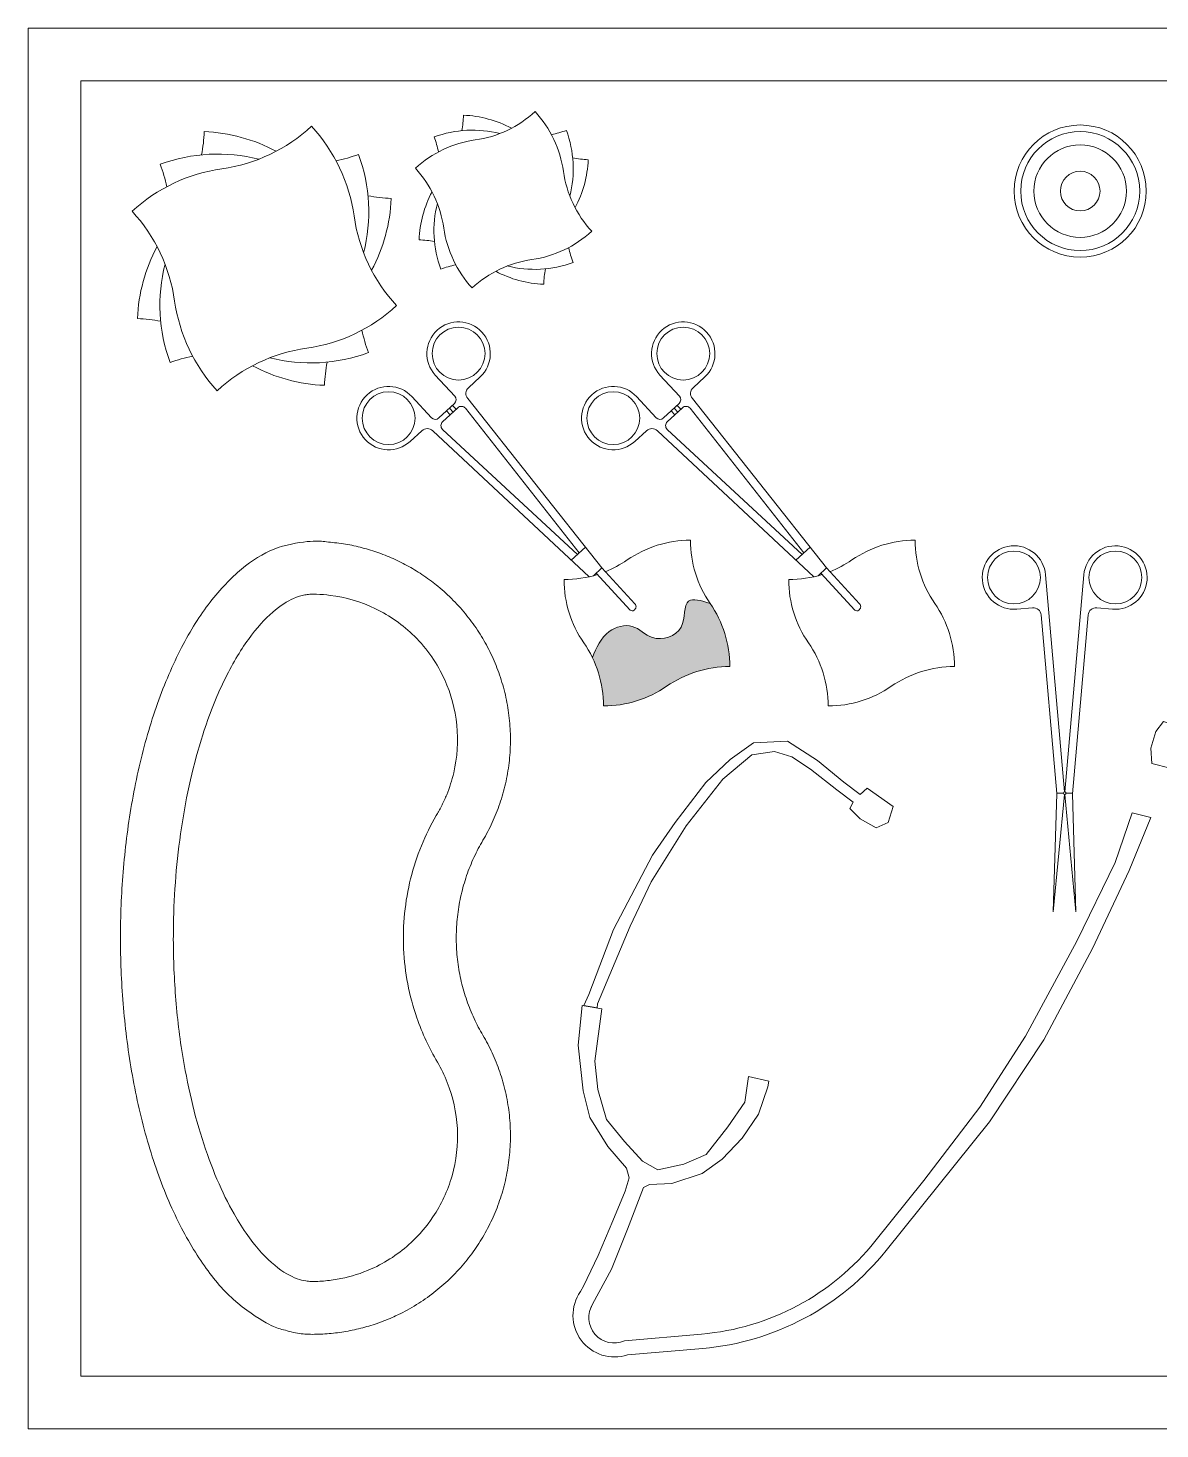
# Model space of a CAD drawing. Header units: inches. Extents: x 0 to 90, y 0 to 53.
# Drawn here: x 0 to 42.8, y 0 to 53 of the extents above; entities that cross this region are included whole.
import ezdxf

# ---------------------------------------------------------------- set-up
doc = ezdxf.new("R2010")
doc.units = ezdxf.units.IN
doc.header["$MEASUREMENT"] = 0
doc.layers.add('Tefriş', color=30, linetype='Continuous', lineweight=0)

msp = doc.modelspace()

# ---------------------------------------------------------------- hatches: boundary and pattern name
at = {"layer": 'Tefriş'}
h = msp.add_hatch(color=12, dxfattribs=at)
h.dxf.hatch_style = 1
edge = h.paths.add_edge_path()
edge.add_spline(control_points=[(25.79766598008064, 31.23259733484247), (25.46903031332113, 31.33653865377892), (24.7284512790502, 31.57078233141783), (24.95845197633753, 30.1000018357322), (23.60461188057889, 29.70593447882766), (22.91146021115856, 30.54029030738639), (21.77554319383125, 30.21382611169975), (21.50140005287903, 29.55403688653041), (21.34597280421076, 29.17998029184764)], knot_values=[0, 0, 0, 0, 0.8169268121077712, 1.840940834105198, 2.993309061248747, 3.86369977841869, 4.758226908055834, 5.929283611150789, 5.929283611150789, 5.929283611150789, 5.929283611150789], degree=3, periodic=0)
edge.add_arc((17.56668255637123, 27.3554709320747), 4.196649756821679, -0.03548553742928107, 25.769627776595087, ccw=False)
edge.add_arc((21.76593065900306, 31.54952073336881), 4.196649756819996, 269.9645144620349, 304.6670095112068)
edge.add_arc((26.54009015643896, 24.64626948348086), 4.196649756844824, 89.96451446258487, 124.66700951125921, ccw=False)
edge.add_arc((22.34604035513257, 28.84551758612588), 4.196649756836702, 359.9645144621677, 394.6670095111378)

# ---------------------------------------------------------------- linework, layer by layer
at = {"layer": 'Tefriş', "color": 253}
for p, q in [((16.18731938994097, 38.57474206957068), (16.0517434742469, 38.72177666102016)), ((24.6845629910531, 38.57474206957068), (24.54898707535904, 38.72177666102016)), ((15.96676750277038, 38.37137819602594), (15.83119158707632, 38.51841278747543)), ((16.07704344636659, 38.47306013280559), (15.94146753066525, 38.62009472424779)), ((24.46401110388251, 38.37137819602594), (24.32843518818845, 38.51841278747543)), ((24.57428704747872, 38.47306013280559), (24.43871113177738, 38.62009472424779)), ((21.07982900691786, 33.36025661433996), (20.54749385455943, 32.86940731808954)), ((29.57707260802999, 33.36025661433996), (29.04473745567157, 32.86940731808954)), ((21.70230263287885, 32.57399559219721), (21.38503471360673, 32.28145294458318)), ((30.19954623399099, 32.57399559219721), (29.88227831471886, 32.28145294458318))]:
    msp.add_line(p, q, dxfattribs=at)
at = {"layer": 'Tefriş', "color": 110}
for points in [[(0, 0), (90, 0), (90, 53), (0, 53)], [(2, 2), (88, 2), (88, 51), (2, 51)]]:
    msp.add_lwpolyline(points, close=True, dxfattribs=at)
at = {"layer": 'Tefriş', "color": 7}
for points in [[(16.91451578197666, 48.765151848203, 0.1525861236346301), (19.17637918421315, 49.83734537067494, -0.1525861236347231), (20.24857270668508, 47.57548196844573, 0.1525861236351724), (21.32076622915702, 45.31361856621288, -0.1525861236352652), (19.05890282692781, 44.24142504373731, 0.1525861236347343), (16.7970394246986, 43.16923152126174, -0.1525861236352107), (15.72484590221939, 45.43109492349822, 0.1525861236346847), (14.65265237974745, 47.69295832572743, -0.1525861236353694)], [(7.329660038831207, 47.67371108140878, 0.1525861236346301), (10.72245514218594, 49.28200136511668, -0.1525861236347231), (12.33074542589384, 45.88920626177287, 0.1525861236351724), (13.93903570960174, 42.4964111584236, -0.1525861236352652), (10.54624060626156, 40.88812087471024, 0.1525861236347343), (7.153445502921386, 39.27983059099688, -0.1525861236352107), (5.545155219198932, 42.67262569435161, 0.1525861236346847), (3.93686493549103, 46.06542079769542, -0.1525861236353694)]]:
    msp.add_lwpolyline(points, format="xyb", close=True, dxfattribs=at)
for points in [[(16.4057423024642, 49.11707182710916, 0.03510312427647705), (16.47039868348293, 49.70204634563925, -0.1134966690614481), (18.2852718370159, 49.20770802035349)], [(6.566499819560704, 48.20159104976892, 0.03510312427645837), (6.663484391090606, 49.07905282756337, -0.1134966690614481), (9.385794121397339, 48.3375453396352)], [(15.52583465398129, 48.31309953544269, 0.03510312427666424), (15.3617093044486, 48.8782884459697, -0.1515578232720371), (17.8453659419647, 49.00747670390729)], [(19.79652039392749, 48.96416309643882, 0.03510312427636561), (20.3617093044486, 49.12828844596788, -0.1515578232720338), (20.49089756238754, 46.64463180845723, -0.1515578232720338)], [(5.24663834684543, 46.99563261226876, 0.03510312427666424), (5.000450322539109, 47.84341597805951, -0.1515578232720371), (8.725935278813267, 48.03719836496612)], [(11.65266695675746, 47.97222795376319, 0.03510312427636561), (12.50045032253911, 48.21841597805678, -0.1515578232720338), (12.69423270944753, 44.49293102179081, -0.1515578232720338)], [(20.60049268558942, 48.08425544795909, 0.03510312427663052), (21.18546720412633, 48.0195990669381, -0.1134966690606023), (20.69112887883603, 46.20472591341377)], [(12.85862539424852, 46.65236648104337, 0.03510312427676429), (13.73608717206298, 46.55538190951165, -0.1134966690606023), (12.99457968412389, 43.83307217922493)], [(15.37292592330778, 44.92232144397849, 0.03510312427607644), (14.78795140478542, 44.98697782499585, -0.1134966690610364), (15.28228973006844, 46.80185097853064)], [(16.17689821497697, 44.04241379550194, 0.03510312427674497), (15.6117093044486, 43.87828844597152, -0.1515578232729371), (15.48252104650965, 46.36194508349672)], [(5.017275250829698, 41.90946547507156, 0.03510312427630986), (4.139813473044342, 42.00645004659827, -0.1134966690610364), (4.881320960968878, 44.72875977690046)], [(20.4475839549159, 44.6934773564908, 0.03510312427626477), (20.6117093044486, 44.1282884459697, -0.1515578232721086), (18.12805266693249, 43.99910018802848, -0.1515578232721086)], [(6.223233688335313, 40.58960400235765, 0.03510312427674497), (5.375450322539109, 40.34341597806224, -0.1515578232729371), (5.181667935630685, 44.06890093435004)], [(19.5676763064439, 43.88950506482934, 0.03510312427651444), (19.50301992542882, 43.30453054629834, -0.1134966690611541), (17.68814677189584, 43.79886887158409)], [(12.62926229823279, 41.56619934384116, 0.03510312427626477), (12.87545032253911, 40.71841597805951, -0.1515578232721086), (9.14996536626495, 40.52463359114745, -0.1515578232721086)], [(11.30940082553934, 40.3602409063501, 0.03510312427656161), (11.21241625401672, 39.48277912855201, -0.1134966690611541), (8.490106523709983, 40.22428661648109)], [(21.5399717362634, 32.32713498851172, -0.07679653864221947), (20.27328485427643, 32.13222958020287, 0.1525861236347231), (21.01830818129019, 29.74255068080765, -0.1525861236351724), (21.76333150831124, 27.35287178142698, 0.1525861236352652), (24.15301040769918, 28.0978951084262, -0.1525861236347343), (26.54268930708713, 28.84291843544725, 0.1525861236352107), (25.79766598008064, 31.23259733484247, -0.1525861236346847), (25.05264265305959, 33.62227623423041, 0.1525861236353694), (22.66296375367165, 32.87725290722392, -0.05627129692648711), (21.83330774812566, 32.43191811848465, -0.05627129692648711)], [(30.03721533737553, 32.32713498851172, -0.07679653864221947), (28.77052845538856, 32.13222958020287, 0.1525861236347231), (29.51555178240233, 29.74255068080765, -0.1525861236351724), (30.26057510942337, 27.35287178142698, 0.1525861236352652), (32.65025400881132, 28.0978951084262, -0.1525861236347343), (35.03993290819926, 28.84291843544725, 0.1525861236352107), (34.29490958119277, 31.23259733484247, -0.1525861236346847), (33.54988625417172, 33.62227623423041, 0.1525861236353694), (31.16020735478378, 32.87725290722392, -0.05627129692648711), (30.33055134923779, 32.43191811848465, -0.05627129692648711)]]:
    msp.add_lwpolyline(points, format="xyb", dxfattribs=at)
at = {"layer": 'Tefriş', "color": 253}
for points in [[(21.70230263287885, 32.57399559219721), (16.62909991078413, 38.98207682076554, -0.3981855166639294), (16.65713982609668, 39.39355352692746), (17.0979092107118, 39.79997294389705, 2.414213562371801), (15.40224616782871, 39.86872499842229), (16.13671944573798, 39.07217512602165, -0.4142135623725622), (16.12526076997528, 38.78956461887083), (15.83119158707632, 38.51841278747543)], [(30.19954623399099, 32.57399559219721), (25.12634351189627, 38.98207682076554, -0.3981855166639294), (25.15438342720881, 39.39355352692746), (25.59515281182394, 39.79997294389705, 2.414213562371801), (23.89948976894084, 39.86872499842229), (24.63396304685011, 39.07217512602165, -0.4142135623725622), (24.62250437108742, 38.78956461887083), (24.32843518818845, 38.51841278747543)], [(21.22190522136589, 32.24024635994374), (15.30445204123316, 37.76066119253755, 0.3981855166639294), (14.89205594921441, 37.76602587832986), (14.45128656458473, 37.35960646136755, -2.414213562371801), (14.52003861911726, 39.05526950425065), (15.25451189703381, 38.25871963184272, 0.4142135623725622), (15.53712240417735, 38.2472609560873), (15.83119158707632, 38.51841278747543)], [(29.71914882247802, 32.24024635994374), (23.80169564234529, 37.76066119253755, 0.3981855166639294), (23.38929955032654, 37.76602587832986), (22.94853016569687, 37.35960646136755, -2.414213562371801), (23.01728222022939, 39.05526950425065), (23.75175549814594, 38.25871963184272, 0.4142135623725622), (24.03436600528948, 38.2472609560873), (24.32843518818845, 38.51841278747543)], [(20.78328747097476, 33.08682510492599), (15.67690768260582, 37.81709935855997, -0.4304253449659493), (15.68068657923504, 38.10759208427135), (15.96676750277038, 38.37137819602594)], [(20.84403539048435, 33.14283882748805), (16.5426935345713, 38.6154129289871, 0.4304253449659493), (16.25284842631299, 38.63516430778054), (15.96676750277038, 38.37137819602594)], [(29.28053107208689, 33.08682510492599), (24.17415128371795, 37.81709935855997, -0.4304253449659493), (24.17793018034718, 38.10759208427135), (24.46401110388251, 38.37137819602594)], [(29.34127899159648, 33.14283882748805), (25.03993713568343, 38.6154129289871, 0.4304253449659493), (24.75009202742513, 38.63516430778054), (24.46401110388251, 38.37137819602594)], [(39.20356259327309, 24.00416118837575), (38.77434713088223, 19.56568938877808), (38.90783180526341, 24.03542247334053), (38.31627340907653, 30.79696588192746, 0.4142135623727144), (37.99126827681903, 31.0696775685301), (37.39355145796435, 31.0173841228825, -2.414213562371801), (38.4843982043858, 32.31740465189068), (39.20300947265423, 24.10364027021933)], [(39.21311106836947, 24.00415380550703), (39.63517674744799, 19.56802572568859), (39.50782449218605, 24.03453482039822), (40.09935900432174, 30.79580523302047, -0.4142135623727144), (40.42436413656833, 31.06851691962447), (41.02208095543028, 31.01622347397597, 2.414213562371801), (39.93123420901975, 32.31624400298278), (39.21273310124161, 24.10373876147105)], [(21.49154100921078, 32.37965900895597), (22.77951220832256, 30.98283039016042, 0.4142135623730951), (22.92081746190161, 30.97710105228998), (22.94778584623782, 31.00196774090819, 0.4142135623730951), (22.95637985306166, 31.21392562127676), (21.70230263287885, 32.57399559219721)], [(29.98878461032291, 32.37965900895597), (31.27675580943469, 30.98283039016042, 0.4142135623730951), (31.41806106301374, 30.97710105228998), (31.44502944734995, 31.00196774090819, 0.4142135623730951), (31.45362345417379, 31.21392562127676), (30.19954623399099, 32.57399559219721)]]:
    msp.add_lwpolyline(points, format="xyb", dxfattribs=at)
for points in [[(21.49154100921078, 32.37965900895597), (22.77951220832256, 30.98283039016042)], [(29.98878461032291, 32.37965900895597), (31.27675580943469, 30.98283039016042)], [(43.75666885839746, 26.50371415629434), (42.94314447727811, 26.76706591433867), (42.64954582350038, 26.38841660046546), (42.4624779769365, 25.75787936969937), (42.50289434539445, 25.17847456794152), (43.19157441328207, 24.99411701218924)], [(38.90784154421272, 24.04782800882094), (39.15874893420187, 24.04782800882094)], [(39.25800169400827, 24.04782800882094), (39.50784154421126, 24.04782800882094)]]:
    msp.add_lwpolyline(points, dxfattribs=at)
msp.add_lwpolyline([(32.7262722657324, 23.55282257525596), (31.73355662934773, 24.23825408549146), (31.47018454525096, 23.99742808290739), (30.85340569294931, 24.47172963967932), (29.8543336144503, 25.29400527337748), (28.72259043212398, 26.01874538911125), (27.44412756717065, 25.95936048470412), (26.55855694324418, 25.32382151223828), (25.63804945345328, 24.45806740746775), (24.47309175161354, 22.94078805787012), (23.61506818256748, 21.71220465781062), (22.14426055680087, 18.90053758049999), (21.20639866999409, 16.43367119112281), (21.02497858276183, 16.01591575457223), (21.53033559331379, 15.92773717006776), (21.54300856110058, 16.08349510110202), (22.77917568937119, 19.02148246444267), (23.57031789355096, 20.70422383367077), (24.89032184371899, 22.82302911327042), (26.27296458602359, 24.57901229141044), (27.37410267248924, 25.49884318718159), (28.23729815188562, 25.63039174757432), (28.88704745504947, 25.43198045078771), (29.59520039464405, 24.96192324213916), (30.59215489529015, 24.18523570324032), (31.20908861891076, 23.7109413402959), (31.08262279439077, 23.47647466605667), (31.46703730695299, 23.08283265528735), (32.07745971715485, 22.7453752219526), (32.52554268229869, 22.94909463214208)], close=True, dxfattribs=at)
at = {"layer": 'Tefriş', "color": 234}
msp.add_lwpolyline([(21.27988027818355, 4.576572987159579), (21.35478108731331, 4.722187450264755), (22.06925769567897, 6.040596697127512), (22.67252705364081, 7.557869175818269), (23.27296308500809, 9.136138685016704), (23.50847262212483, 9.251732949765028), (24.35267626559653, 9.290946409966637), (25.49667189391039, 9.659009787008472), (26.25092550816771, 10.20795767737127), (27.01007304181985, 11.00572802503302), (27.63142819781206, 11.91311428035624), (27.98180460830918, 12.94057225690813), (28.01981737843016, 13.15468797021003), (27.25164979496913, 13.33631711528869), (27.11356271218392, 12.36968723167411), (26.47110660573526, 11.42539575495175), (25.65029606032476, 10.38136674715679), (24.79754101597064, 10.02171084086149), (23.8220306737785, 9.798834730199815), (23.23811676654441, 10.12690031674811), (22.56293798638217, 10.87276794634636), (21.88336176211305, 11.70996424981695), (21.55641413130797, 12.8378189987834), (21.43838049877377, 13.9182630211144), (21.70766230222944, 15.89679583975976), (20.96152141908533, 16.02698824936851), (20.80300039805297, 14.52618631176665), (20.9957824046578, 12.78833420841875), (21.24951085832436, 11.78997719361723), (21.92305223082076, 10.68174230400837), (22.63169443872175, 9.867019107667147), (22.74075843316677, 9.503793106030571), (22.57981988054235, 8.999047193561637), (22.11608766790596, 7.872550560184209), (21.56905011065828, 6.558078354322788), (21.01433216159057, 5.408952811029849), (20.89374334608146, 5.197361643817203, 0.7189153563216328), (22.67177602004449, 2.801126914915585), (25.52139511555652, 3.047790162723231, 0.204840328304636), (32.45814588247231, 6.751652797567203), (36.36275780695723, 11.61714747171209), (38.41796950121352, 14.71831733561976), (40.25910419819411, 18.17471488115916), (41.64183628307364, 21.1283114654907), (42.47053073413554, 23.13532272756038), (41.75730611770996, 23.30358173625609), (41.11234894681547, 21.42744240432876), (39.6616142407438, 18.45428476395318), (37.73021021994646, 14.85959523483598), (36.00359116008622, 12.17894585138311), (33.88164114761094, 9.395201276894113), (32.03358938181191, 7.092363966023186, -0.2048403283067478), (25.47445045501081, 3.590126332830096), (22.55773931815565, 3.337655592769806, -0.7414034294735554), (21.35478108731331, 4.722187450264755)], format="xyb", dxfattribs=at)
at = {"layer": 'Tefriş', "color": 26}
for radius in [2.499999999999999, 2.250000000000084, 1.750000000000084]:
    msp.add_circle((39.79433840562342, 46.83125438483148), radius, dxfattribs=at)
at = {"layer": 'Tefriş', "color": 255}
msp.add_circle((39.79433840562342, 46.83125438483148), 0.7499999999999998, dxfattribs=at)
at = {"layer": 'Tefriş', "color": 253}
for centre, radius in [((16.28445371654016, 40.68218049260122), 0.9999999999999999), ((24.78169731765229, 40.68218049260122), 0.9999999999999999), ((13.63783107041309, 38.24181401007172), 0.9999999999999999), ((22.13507467152522, 38.24181401007172), 0.9999999999999999), ((37.28896456666916, 32.21281776059277), 1), ((41.12666784672547, 32.21165711168578), 1), ((39.20837531410507, 24.05392902656649), 0.05)]:
    msp.add_circle(centre, radius, dxfattribs=at)
msp.add_rational_spline([(17.2037542194812, 14.89405150090943), (15.02687415543915, 18.58049217887628), (17.2037542194812, 22.26693285684178), (19.41800630055877, 26.01666123084715), (17.25918937808092, 29.79857670486126), (15.10037245560306, 33.58049217887583), (10.74567669615135, 33.58049217887583), (3.495676696155016, 33.58049217887583), (3.495676696151349, 18.58049217887583), (3.495676696155016, 3.580492178875375), (10.74567669615135, 3.580492178875829), (15.10037245560306, 3.580492178875375), (17.25918937808092, 7.362407652889942), (19.41800630055877, 11.14432312690496), (17.2037542194812, 14.89405150090943)], [1, 0.8610770031105397, 1, 0.8647961041380585, 1, 0.8647961041380585, 1, 0.7071067811865476, 1, 0.7071067811865476, 1, 0.8647961041380585, 1, 0.8647961041380585, 1], degree=2, knots=[0, 0, 0, 1.066824663577712, 1.066824663577712, 2.118928992869592, 2.118928992869592, 3.171033322161471, 3.171033322161471, 4.741829648956368, 4.741829648956368, 6.312625975751265, 6.312625975751265, 7.364730305043144, 7.364730305043144, 8.416834634335023, 8.416834634335023, 8.416834634335023], dxfattribs=at)
msp.add_open_spline([(15.48160021326112, 13.87710234836686), (15.17425453605028, 14.39757732785029), (14.90997532694746, 14.96271641379917), (14.41899793337507, 16.3837892209649), (14.24630336396513, 17.26889724790271), (14.16559869104822, 19.05878101561757), (14.25779226077793, 19.96203804207016), (14.68511876912453, 21.67553195652181), (15.01927885896293, 22.48466707925991), (15.45228956038045, 23.23398077022648), (15.47292552403815, 23.26918992878973), (15.4905913171533, 23.29910995748014), (15.49936459891615, 23.31413090880233), (15.52550232630529, 23.35937469535293), (15.54268464663255, 23.38977848702052), (15.59347717220589, 23.48169777791372), (15.62633279205329, 23.54392157190796), (15.72167868505494, 23.73328496842805), (15.78094456909457, 23.86312241770702), (15.94432839968067, 24.26207932544321), (16.03394660352569, 24.54072001962913), (16.23746657344236, 25.41051917516415), (16.27854882108659, 26.02716176762578), (16.1580196964569, 27.23030143728101), (15.99692587799291, 27.81517486095618), (15.62077003503873, 28.64883346398801), (15.46014345932417, 28.93291063198012), (15.07861651851999, 29.48462501829135), (14.85843791408843, 29.74863442568494), (14.18761030483802, 30.41167318522412), (13.68419929176889, 30.76895915851856), (12.59385761049634, 31.29593702778448), (12.00856108340304, 31.46511884581741), (11.25699518435067, 31.55947328479124), (11.08385719472426, 31.57276122401072), (10.85607155063917, 31.57967409362163), (10.77458098658462, 31.58051171974694), (10.71477317871177, 31.58047197369797), (10.68468972863411, 31.57956263999586), (10.59344739191874, 31.57402624675342), (10.53128726323484, 31.56662054781191), (10.33722320638117, 31.53106576848222), (10.19722251658095, 31.48978255280235), (9.811626185910427, 31.31962883796314), (9.546027919197513, 31.15702555082089), (8.963193276242237, 30.65196126018964), (8.647726576738933, 30.30925147483686), (8.017375373507093, 29.43558862828513), (7.703061497275485, 28.90528947331177), (7.117459917175438, 27.68845624546248), (6.846230642862793, 27.00244675373233), (6.25878775655292, 25.17125058711827), (5.98514076236097, 23.96521967548324), (5.616550320686656, 21.51450084779844), (5.520667916607636, 20.27156802290665), (5.493491336030274, 18.70668250572544), (5.49422434880762, 18.33668961524836), (5.51048667206851, 17.57909467120771), (5.526175988761679, 17.19509289213647), (5.597689611549868, 16.03359057044599), (5.678181868170213, 15.24630133333721), (5.973683248226735, 13.25775983263065), (6.240009349065076, 12.0669138393605), (6.923799020263687, 9.899534743803997), (7.341668774377467, 8.92578958499871), (8.131895056638314, 7.537072445500598), (8.490168238960905, 7.044455580455178), (9.176074245624477, 6.294146338438622), (9.501668352451816, 6.03718713228227), (10.06503865828199, 5.707735165746271), (10.30064671569198, 5.631641706900155), (10.57739137549288, 5.588318490550591), (10.6440727287445, 5.582495158248094), (10.76054561555429, 5.579703838599926), (10.86824580695611, 5.581022433259022), (11.05983059781647, 5.588634752108192), (11.15614593803548, 5.59497169423139), (11.44607547843407, 5.621818210803212), (11.64068258355474, 5.650185627873725), (12.2233685982319, 5.767914109062076), (12.61030089616179, 5.890315949834076), (13.53481990339787, 6.301592245102256), (14.05119029714115, 6.643846336542083), (14.80766260453674, 7.347193078874625), (15.08493690906835, 7.675529546806501), (15.47479227148506, 8.257960142736465), (15.61138482557726, 8.500463615089757), (15.85256748815664, 9.01861695732805), (15.95499551498506, 9.291760444966258), (16.19826947201, 10.14640597003199), (16.26962824176007, 10.75870964962769), (16.20708184923205, 11.96967069205675), (16.07341276300576, 12.56662494912598), (15.75020602060977, 13.38015396873789), (15.62363640975673, 13.63657094695645), (15.48160021326112, 13.87710234836686)], degree=3, knots=[0, 0, 0, 0, 0.2056511757480686, 0.2056511757480686, 0.4894195483663131, 0.4894195483663131, 0.7731879209845576, 0.7731879209845576, 1.056956293602802, 1.056956293602802, 1.066883933002757, 1.066883933002757, 1.076811572402711, 1.076811572402711, 1.096666851202621, 1.096666851202621, 1.136377408802439, 1.136377408802439, 1.215798524002076, 1.215798524002076, 1.37464075440135, 1.37464075440135, 1.697699375306203, 1.697699375306203, 2.020757996211056, 2.020757996211056, 2.208385428016101, 2.208385428016101, 2.396012859821146, 2.396012859821146, 2.719101477568733, 2.719101477568733, 3.042190095316321, 3.042190095316321, 3.139375564430141, 3.139375564430141, 3.171390067908476, 3.171390067908476, 3.203404571386811, 3.203404571386811, 3.26743357834348, 3.26743357834348, 3.395491592256818, 3.395491592256818, 3.583153945115209, 3.583153945115209, 3.7708162979736, 3.7708162979736, 3.958478650831991, 3.958478650831991, 4.146141003690381, 4.146141003690381, 4.424184583775691, 4.424184583775691, 4.702228163861001, 4.702228163861001, 4.790685347990315, 4.790685347990315, 4.879142532119628, 4.879142532119628, 5.056056900378255, 5.056056900378255, 5.330181393779881, 5.330181393779881, 5.604305887181508, 5.604305887181508, 5.812869770661099, 5.812869770661099, 6.021433654140689, 6.021433654140689, 6.22999753762028, 6.22999753762028, 6.299791408983882, 6.299791408983882, 6.354015177909825, 6.354015177909825, 6.408238946835768, 6.408238946835768, 6.516686484687654, 6.516686484687654, 6.733581560391424, 6.733581560391424, 7.057389408146032, 7.057389408146032, 7.290842892363123, 7.290842892363123, 7.450826387636044, 7.450826387636044, 7.610809882908966, 7.610809882908966, 7.934008659928059, 7.934008659928059, 8.257207436947152, 8.257207436947152, 8.416834634335023, 8.416834634335023, 8.416834634335023, 8.416834634335023], dxfattribs=at)
at = {"layer": 'Tefriş', "color": 12}
msp.add_spline([(25.79766598008064, 31.23259733484247), (24.98545424137046, 31.32017363277646), (24.69748008445094, 30.33748497901342), (23.61505219046012, 29.94213013228818), (22.85311891019592, 30.36288566150415), (21.98100578746016, 30.16390921067887), (21.34597280421076, 29.17998029184764)], degree=3, dxfattribs=at)

doc.saveas('drawing.dxf')
